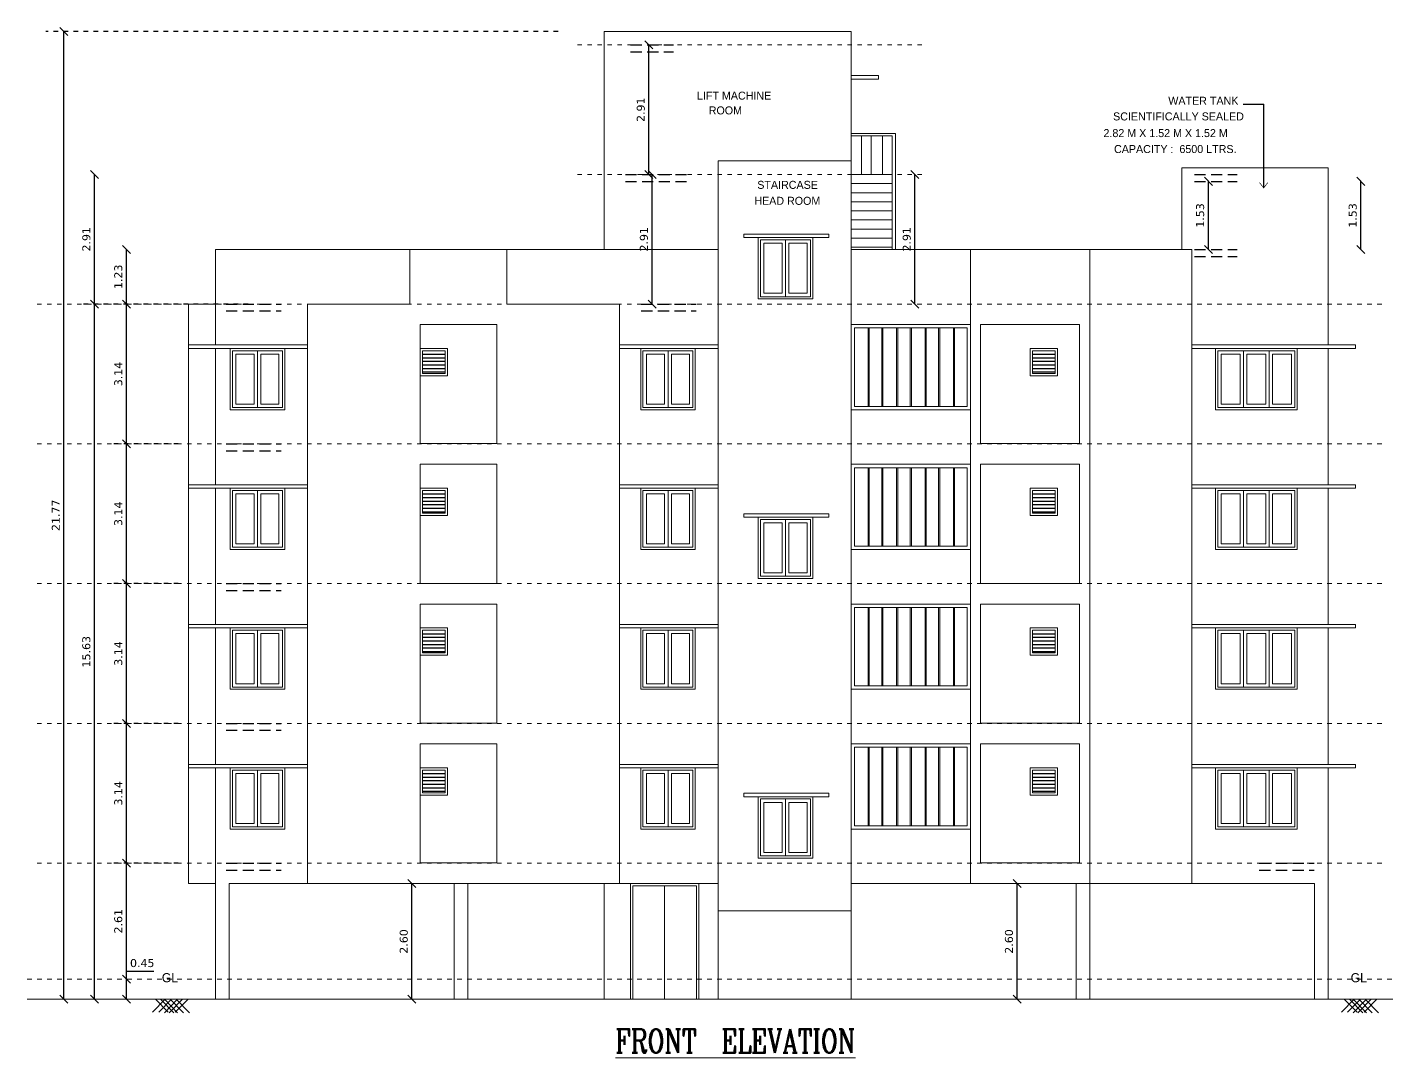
# Model space of a CAD drawing. Header units: metres. Extents: x 617 to 1370, y 693 to 852.
# Drawn here: x 979.39 to 1010.11, y 692.77 to 715.94 of the extents above; entities that cross this region are included whole.
import ezdxf

# ---------------------------------------------------------------- set-up
doc = ezdxf.new("R2010")
doc.units = ezdxf.units.M
doc.header["$MEASUREMENT"] = 0
doc.header["$PDMODE"] = 2
doc.header["$PDSIZE"] = 50
for name, pattern in [('DOT2', [0.125, 0, -0.125]), ('DOTX2', [0.5, 0, -0.5]), ('HIDDEN', [0.375, 0.25, -0.125])]:
    doc.linetypes.add(name, pattern=pattern)
doc.layers.get('0').update_dxf_attribs({"lineweight": 0})
doc.layers.get('Defpoints').update_dxf_attribs({"lineweight": 0})
for name, color, linetype in [('BLK_1_HT_OF_BLDG', 5, 'Continuous'), ('BLK_1_PLINTH_HEIGHT', 7, 'Continuous'), ('BLK_1_ROOF_WATER_TANK_HT', 235, 'Continuous'), ('BLK_1_STAIR_HEADROOM', 55, 'Continuous'), ('COLUMN', 2, 'Continuous'), ('DOORTEXT', 13, 'Continuous'), ('flr hts', 252, 'HIDDEN'), ('HATCH', 15, 'Continuous')]:
    doc.layers.add(name, color=color, linetype=linetype)
for name, color, linetype, lineweight in [('BLK_1_MUMTY_HT', 83, 'Continuous', 0), ('DIM', 3, 'Continuous', 0), ('DOOR', 8, 'Continuous', 0), ('ED', 30, 'Continuous', 0), ('ROOM TEXT', 7, 'Continuous', 0), ('TEXT', 7, 'Continuous', 0), ('wall', 7, 'Continuous', 0)]:
    doc.layers.add(name, color=color, linetype=linetype, lineweight=lineweight)
doc.styles.add('GPL$0$ROMANC', font='romanc', dxfattribs={"width": 0.75})
doc.styles.get("Standard").update_dxf_attribs({"font": 'verdana.ttf', "height": 0.18})
doc.styles.add('UATEXT', font='GOTHIC.TTF')
doc.styles.add('USA', font='GOTHIC.TTF', dxfattribs={"width": 0.8})
doc.dimstyles.new('ED', dxfattribs={"dimscale": 0, "dimtxt": 0.18, "dimasz": 0.18, "dimexe": 0, "dimexo": 0, "dimgap": 0.09, "dimtad": 1, "dimtoh": 1, "dimzin": 3, "dimdsep": 46, "dimtxsty": 'Standard', "dimblk": 'OBLIQUE', "dimcen": 0.09, "dimse1": 1, "dimse2": 1, "dimclrd": 251, "dimclrt": 30, "dimadec": 0, "dimazin": 0, "dimtfac": 1, "dimtmove": 0, "dimatfit": 3, "dimldrblk": 'ARCHTICK', "dimfxl": 1, "dimtolj": 1, "dimtzin": 0, "dimarcsym": 0})
doc.dimstyles.get("Standard").update_dxf_attribs({"dimscale": 0, "dimtxt": 0.18, "dimasz": 0.18, "dimexe": 0.18, "dimexo": 0.0625, "dimgap": 0.09, "dimtad": 1, "dimtoh": 1, "dimzin": 0, "dimdsep": 46, "dimtxsty": 'Standard', "dimblk": 'OBLIQUE', "dimcen": 0.09, "dimse1": 1, "dimse2": 1, "dimadec": 0, "dimazin": 0, "dimtfac": 1, "dimtofl": 0, "dimtmove": 0, "dimatfit": 3, "dimldrblk": 'OBLIQUE', "dimfxl": 1, "dimtolj": 1, "dimtzin": 0, "dimarcsym": 0})

# ---------------------------------------------------------------- blocks, each defined once
blk = doc.blocks.new('_Oblique')
at = {"color": 0, "linetype": 'ByBlock', "lineweight": -2}
blk.add_line((-0.5, -0.5), (0.5, 0.5), dxfattribs=at)
blk = doc.blocks.new('*D68')
at = {"layer": 'Defpoints', "color": 0}
for p in [(981.626, 697.148), (983.134, 697.148), (983.134, 694.538)]:
    blk.add_point(p, dxfattribs=at)
at = {"layer": 'ED', "color": 251, "lineweight": -2}
blk.add_line((981.626, 694.538), (981.626, 697.148), dxfattribs=at)
at = {"layer": 'ED', "color": 251, "lineweight": -2, "xscale": 0.18, "yscale": 0.18, "zscale": 0.18}
for p, rotation in [((981.626, 697.148), 90), ((981.626, 694.538), 270)]:
    blk.add_blockref('_Oblique', p, dxfattribs=dict(at, rotation=rotation))
at = {"layer": 'ED', "color": 30, "insert": (981.442, 695.843), "char_height": 0.18, "attachment_point": 5, "rotation": 90}
blk.add_mtext('\\A1;2.61', dxfattribs=at)
blk = doc.blocks.new('_ArchTick')
at = {"color": 0, "const_width": 0.15}
blk.add_lwpolyline([(-0.5, -0.5), (0.5, 0.5)], dxfattribs=at)
blk = doc.blocks.new('*D69')
at = {"layer": 'Defpoints', "color": 0}
for p in [(981.626, 700.291), (982.789, 700.291), (983.134, 697.148)]:
    blk.add_point(p, dxfattribs=at)
at = {"layer": 'ED', "color": 251, "lineweight": -2}
blk.add_line((981.626, 697.148), (981.626, 700.291), dxfattribs=at)
at = {"layer": 'ED', "color": 251, "lineweight": -2, "xscale": 0.18, "yscale": 0.18, "zscale": 0.18}
for p, rotation in [((981.626, 700.291), 90), ((981.626, 697.148), 270)]:
    blk.add_blockref('_Oblique', p, dxfattribs=dict(at, rotation=rotation))
at = {"layer": 'ED', "color": 30, "insert": (981.442, 698.719), "char_height": 0.18, "attachment_point": 5, "rotation": 90}
blk.add_mtext('\\A1;3.14', dxfattribs=at)
blk = doc.blocks.new('*D70')
at = {"layer": 'Defpoints', "color": 0}
for p in [(981.626, 703.434), (982.789, 703.434), (982.789, 700.291)]:
    blk.add_point(p, dxfattribs=at)
at = {"layer": 'ED', "color": 251, "lineweight": -2}
blk.add_line((981.626, 700.291), (981.626, 703.434), dxfattribs=at)
at = {"layer": 'ED', "color": 251, "lineweight": -2, "xscale": 0.18, "yscale": 0.18, "zscale": 0.18}
for p, rotation in [((981.626, 703.434), 90), ((981.626, 700.291), 270)]:
    blk.add_blockref('_Oblique', p, dxfattribs=dict(at, rotation=rotation))
at = {"layer": 'ED', "color": 30, "insert": (981.442, 701.863), "char_height": 0.18, "attachment_point": 5, "rotation": 90}
blk.add_mtext('\\A1;3.14', dxfattribs=at)
blk = doc.blocks.new('*D71')
at = {"layer": 'Defpoints', "color": 0}
for p in [(981.626, 706.578), (982.789, 706.578), (982.789, 703.434)]:
    blk.add_point(p, dxfattribs=at)
at = {"layer": 'ED', "color": 251, "lineweight": -2}
blk.add_line((981.626, 703.434), (981.626, 706.578), dxfattribs=at)
at = {"layer": 'ED', "color": 251, "lineweight": -2, "xscale": 0.18, "yscale": 0.18, "zscale": 0.18}
for p, rotation in [((981.626, 706.578), 90), ((981.626, 703.434), 270)]:
    blk.add_blockref('_Oblique', p, dxfattribs=dict(at, rotation=rotation))
at = {"layer": 'ED', "color": 30, "insert": (981.442, 705.006), "char_height": 0.18, "attachment_point": 5, "rotation": 90}
blk.add_mtext('\\A1;3.14', dxfattribs=at)
blk = doc.blocks.new('*D72')
at = {"layer": 'Defpoints', "color": 0}
for p in [(981.626, 709.721), (984.361, 709.721), (982.789, 706.578)]:
    blk.add_point(p, dxfattribs=at)
at = {"layer": 'ED', "color": 251, "lineweight": -2}
blk.add_line((981.626, 706.578), (981.626, 709.721), dxfattribs=at)
at = {"layer": 'ED', "color": 251, "lineweight": -2, "xscale": 0.18, "yscale": 0.18, "zscale": 0.18}
for p, rotation in [((981.626, 709.721), 90), ((981.626, 706.578), 270)]:
    blk.add_blockref('_Oblique', p, dxfattribs=dict(at, rotation=rotation))
at = {"layer": 'ED', "color": 30, "insert": (981.442, 708.149), "char_height": 0.18, "attachment_point": 5, "rotation": 90}
blk.add_mtext('\\A1;3.14', dxfattribs=at)
blk = doc.blocks.new('*D73')
at = {"layer": 'Defpoints', "color": 0}
for p in [(981.626, 710.948), (984.361, 710.948), (984.361, 709.721)]:
    blk.add_point(p, dxfattribs=at)
at = {"layer": 'wall', "color": 251, "lineweight": -2}
blk.add_line((981.626, 709.721), (981.626, 710.948), dxfattribs=at)
at = {"layer": 'wall', "color": 251, "lineweight": -2, "xscale": 0.18, "yscale": 0.18, "zscale": 0.18}
for p, rotation in [((981.626, 710.948), 90), ((981.626, 709.721), 270)]:
    blk.add_blockref('_Oblique', p, dxfattribs=dict(at, rotation=rotation))
at = {"layer": 'wall', "color": 30, "insert": (981.442, 710.334), "char_height": 0.18, "attachment_point": 5, "rotation": 90}
blk.add_mtext('\\A1;1.23', dxfattribs=at)
blk = doc.blocks.new('*D74')
at = {"layer": 'Defpoints', "color": 0}
for p in [(980.217, 715.854), (991.337, 715.854), (980.907, 694.088)]:
    blk.add_point(p, dxfattribs=at)
at = {"layer": 'ED', "color": 251, "lineweight": -2}
blk.add_line((980.217, 694.088), (980.217, 715.854), dxfattribs=at)
at = {"layer": 'ED', "color": 251, "lineweight": -2, "xscale": 0.18, "yscale": 0.18, "zscale": 0.18}
for p, rotation in [((980.217, 715.854), 90), ((980.217, 694.088), 270)]:
    blk.add_blockref('_Oblique', p, dxfattribs=dict(at, rotation=rotation))
at = {"layer": 'ED', "color": 30, "insert": (980.035, 704.971), "char_height": 0.18, "attachment_point": 5, "rotation": 90}
blk.add_mtext('\\A1;21.77', dxfattribs=at)
blk = doc.blocks.new('*D75')
at = {"layer": 'Defpoints', "color": 0}
for p in [(993.451, 712.634), (993.785, 712.634), (993.818, 709.721)]:
    blk.add_point(p, dxfattribs=at)
at = {"layer": 'ED', "color": 251, "lineweight": -2}
blk.add_line((993.451, 709.721), (993.451, 712.634), dxfattribs=at)
at = {"layer": 'ED', "color": 251, "lineweight": -2, "xscale": 0.18, "yscale": 0.18, "zscale": 0.18}
for p, rotation in [((993.451, 712.634), 90), ((993.451, 709.721), 270)]:
    blk.add_blockref('_Oblique', p, dxfattribs=dict(at, rotation=rotation))
at = {"layer": 'ED', "color": 30, "insert": (993.268, 711.178), "char_height": 0.18, "attachment_point": 5, "rotation": 90}
blk.add_mtext('\\A1;2.91', dxfattribs=at)
blk = doc.blocks.new('*D290')
at = {"layer": 'Defpoints', "color": 0}
for p in [(1005.967, 712.481), (1006.003, 712.481), (1006.003, 710.948)]:
    blk.add_point(p, dxfattribs=at)
at = {"layer": 'ED', "color": 251, "lineweight": -2}
blk.add_line((1005.967, 710.948), (1005.967, 712.481), dxfattribs=at)
at = {"layer": 'ED', "color": 251, "lineweight": -2, "xscale": 0.18, "yscale": 0.18, "zscale": 0.18}
for p, rotation in [((1005.967, 712.481), 90), ((1005.967, 710.948), 270)]:
    blk.add_blockref('_Oblique', p, dxfattribs=dict(at, rotation=rotation))
at = {"layer": 'ED', "color": 30, "insert": (1005.783, 711.714), "char_height": 0.18, "attachment_point": 5, "rotation": 90}
blk.add_mtext('\\A1;1.53', dxfattribs=at)
blk = doc.blocks.new('*D291')
at = {"layer": 'Defpoints', "color": 0}
for p in [(993.381, 715.548), (993.587, 715.548), (993.587, 712.634)]:
    blk.add_point(p, dxfattribs=at)
at = {"layer": 'ED', "color": 251, "lineweight": -2}
blk.add_line((993.381, 712.634), (993.381, 715.548), dxfattribs=at)
at = {"layer": 'ED', "color": 251, "lineweight": -2, "xscale": 0.18, "yscale": 0.18, "zscale": 0.18}
for p, rotation in [((993.381, 715.548), 90), ((993.381, 712.634), 270)]:
    blk.add_blockref('_Oblique', p, dxfattribs=dict(at, rotation=rotation))
at = {"layer": 'ED', "color": 30, "insert": (993.198, 714.091), "char_height": 0.18, "attachment_point": 5, "rotation": 90}
blk.add_mtext('\\A1;2.91', dxfattribs=at)
blk = doc.blocks.new('*D292')
at = {"layer": 'Defpoints', "color": 0}
for p in [(988.048, 696.688), (988.999, 696.688), (988.999, 694.088)]:
    blk.add_point(p, dxfattribs=at)
at = {"layer": 'ED', "color": 251, "lineweight": -2}
blk.add_line((988.048, 694.088), (988.048, 696.688), dxfattribs=at)
at = {"layer": 'ED', "color": 251, "lineweight": -2, "xscale": 0.18, "yscale": 0.18, "zscale": 0.18}
for p, rotation in [((988.048, 696.688), 90), ((988.048, 694.088), 270)]:
    blk.add_blockref('_Oblique', p, dxfattribs=dict(at, rotation=rotation))
at = {"layer": 'ED', "color": 30, "insert": (987.865, 695.388), "char_height": 0.18, "attachment_point": 5, "rotation": 90}
blk.add_mtext('\\A1;2.60', dxfattribs=at)
blk = doc.blocks.new('*D80')
at = {"layer": 'Defpoints', "color": 0}
for p in [(1001.666, 696.688), (1002.616, 696.688), (1002.616, 694.088)]:
    blk.add_point(p, dxfattribs=at)
at = {"layer": 'ED', "color": 251, "lineweight": -2}
blk.add_line((1001.666, 694.088), (1001.666, 696.688), dxfattribs=at)
at = {"layer": 'ED', "color": 251, "lineweight": -2, "xscale": 0.18, "yscale": 0.18, "zscale": 0.18}
for p, rotation in [((1001.666, 696.688), 90), ((1001.666, 694.088), 270)]:
    blk.add_blockref('_Oblique', p, dxfattribs=dict(at, rotation=rotation))
at = {"layer": 'ED', "color": 30, "insert": (1001.482, 695.388), "char_height": 0.18, "attachment_point": 5, "rotation": 90}
blk.add_mtext('\\A1;2.60', dxfattribs=at)
blk = doc.blocks.new('*D311')
at = {"layer": 'BLK_1_STAIR_HEADROOM', "color": 0, "lineweight": -2}
blk.add_line((999.366, 709.721), (999.366, 712.634), dxfattribs=at)
at = {"layer": 'Defpoints', "color": 0}
for p in [(994.323, 712.634), (999.366, 712.634), (994.446, 709.721)]:
    blk.add_point(p, dxfattribs=at)
at = {"layer": 'BLK_1_STAIR_HEADROOM', "color": 0, "lineweight": -2, "xscale": 0.18, "yscale": 0.18, "zscale": 0.18}
for p, rotation in [((999.366, 712.634), 90), ((999.366, 709.721), 270)]:
    blk.add_blockref('_Oblique', p, dxfattribs=dict(at, rotation=rotation))
at = {"layer": 'BLK_1_STAIR_HEADROOM', "color": 0, "insert": (999.182, 711.178), "char_height": 0.18, "attachment_point": 5, "rotation": 90}
blk.add_mtext('\\A1;2.91', dxfattribs=at)
blk = doc.blocks.new('*D317')
at = {"layer": 'BLK_1_HT_OF_BLDG', "color": 0, "lineweight": -2}
blk.add_line((980.907, 694.088), (980.907, 709.721), dxfattribs=at)
at = {"layer": 'Defpoints', "color": 0}
for p in [(980.907, 709.721), (983.632, 709.721), (983.632, 694.088)]:
    blk.add_point(p, dxfattribs=at)
at = {"layer": 'BLK_1_HT_OF_BLDG', "color": 0, "lineweight": -2, "xscale": 0.18, "yscale": 0.18, "zscale": 0.18}
for p, rotation in [((980.907, 709.721), 90), ((980.907, 694.088), 270)]:
    blk.add_blockref('_Oblique', p, dxfattribs=dict(at, rotation=rotation))
at = {"layer": 'BLK_1_HT_OF_BLDG', "color": 0, "insert": (980.723, 701.904), "char_height": 0.18, "attachment_point": 5, "rotation": 90}
blk.add_mtext('\\A1;15.63', dxfattribs=at)
blk = doc.blocks.new('*D318')
at = {"layer": 'BLK_1_PLINTH_HEIGHT', "color": 0, "linetype": 'ByBlock', "lineweight": -2}
for p, q in [((981.626, 694.538), (981.626, 694.718)), ((981.626, 694.718), (982.244, 694.718)), ((981.626, 694.088), (981.626, 694.538))]:
    blk.add_line(p, q, dxfattribs=at)
at = {"layer": 'Defpoints', "color": 0, "linetype": 'ByBlock'}
for p in [(981.626, 694.538), (983.632, 694.538), (983.632, 694.088)]:
    blk.add_point(p, dxfattribs=at)
at = {"layer": 'BLK_1_PLINTH_HEIGHT', "color": 0, "linetype": 'ByBlock', "lineweight": -2, "xscale": 0.18, "yscale": 0.18, "zscale": 0.18}
for p, rotation in [((981.626, 694.538), 90), ((981.626, 694.088), 270)]:
    blk.add_blockref('_Oblique', p, dxfattribs=dict(at, rotation=rotation))
at = {"layer": 'BLK_1_PLINTH_HEIGHT', "color": 0, "linetype": 'ByBlock', "insert": (981.98, 694.901), "char_height": 0.18, "attachment_point": 5}
blk.add_mtext('\\A1;0.45', dxfattribs=at)
blk = doc.blocks.new('*D341')
at = {"layer": 'BLK_1_MUMTY_HT', "color": 0, "lineweight": -2}
blk.add_line((980.907, 709.721), (980.907, 712.634), dxfattribs=at)
at = {"layer": 'Defpoints', "color": 0}
for p in [(980.907, 712.634), (994.941, 712.634), (983.019, 709.721)]:
    blk.add_point(p, dxfattribs=at)
at = {"layer": 'BLK_1_MUMTY_HT', "color": 0, "lineweight": -2, "xscale": 0.18, "yscale": 0.18, "zscale": 0.18}
for p, rotation in [((980.907, 712.634), 90), ((980.907, 709.721), 270)]:
    blk.add_blockref('_Oblique', p, dxfattribs=dict(at, rotation=rotation))
at = {"layer": 'BLK_1_MUMTY_HT', "color": 0, "insert": (980.724, 711.178), "char_height": 0.18, "attachment_point": 5, "rotation": 90}
blk.add_mtext('\\A1;2.91', dxfattribs=at)
blk = doc.blocks.new('*D342')
at = {"layer": 'BLK_1_ROOF_WATER_TANK_HT', "color": 0, "lineweight": -2}
blk.add_line((1009.399, 710.948), (1009.399, 712.481), dxfattribs=at)
at = {"layer": 'Defpoints', "color": 0}
for p in [(1006.618, 712.481), (1009.399, 712.481), (1006.618, 710.948)]:
    blk.add_point(p, dxfattribs=at)
at = {"layer": 'BLK_1_ROOF_WATER_TANK_HT', "color": 0, "lineweight": -2, "xscale": 0.18, "yscale": 0.18, "zscale": 0.18}
for p, rotation in [((1009.399, 712.481), 90), ((1009.399, 710.948), 270)]:
    blk.add_blockref('_Oblique', p, dxfattribs=dict(at, rotation=rotation))
at = {"layer": 'BLK_1_ROOF_WATER_TANK_HT', "color": 0, "insert": (1009.216, 711.714), "char_height": 0.18, "attachment_point": 5, "rotation": 90}
blk.add_mtext('\\A1;1.53', dxfattribs=at)

msp = doc.modelspace()

# ---------------------------------------------------------------- hatches: boundary and pattern name
at = {"layer": 'HATCH'}
h = msp.add_hatch(dxfattribs=at)
h.set_pattern_fill('ANSI31', color=256, scale=0.638889, angle=135, style=0)
h.set_pattern_definition([(180, (1221.3086, 1157.89252), (0, -0.079861111), [])])
h.paths.add_polyline_path([(988.794, 708.673), (988.283, 708.673), (988.283, 708.162), (988.794, 708.162)])
h = msp.add_hatch(dxfattribs=at)
h.set_pattern_fill('ANSI31', color=256, scale=0.638889, angle=135, style=0)
h.set_pattern_definition([(180, (1235.03472, 1157.89252), (0, -0.079861111), [])])
h.paths.add_polyline_path([(1002.521, 708.673), (1002.009, 708.673), (1002.009, 708.162), (1002.521, 708.162)])
h = msp.add_hatch(dxfattribs=at)
h.set_pattern_fill('ANSI31', color=256, scale=0.638889, angle=135, style=0)
h.set_pattern_definition([(180, (1221.3086, 1154.74918), (0, -0.079861111), [])])
h.paths.add_polyline_path([(988.794, 705.53), (988.283, 705.53), (988.283, 705.019), (988.794, 705.019)])
h = msp.add_hatch(dxfattribs=at)
h.set_pattern_fill('ANSI31', color=256, scale=0.638889, angle=135, style=0)
h.set_pattern_definition([(180, (1235.03472, 1154.74918), (0, -0.079861111), [])])
h.paths.add_polyline_path([(1002.521, 705.53), (1002.009, 705.53), (1002.009, 705.019), (1002.521, 705.019)])
h = msp.add_hatch(dxfattribs=at)
h.set_pattern_fill('ANSI31', color=256, scale=0.638889, angle=135, style=0)
h.set_pattern_definition([(180, (1221.3086, 1151.60585), (0, -0.079861111), [])])
h.paths.add_polyline_path([(988.794, 702.387), (988.283, 702.387), (988.283, 701.875), (988.794, 701.875)])
h = msp.add_hatch(dxfattribs=at)
h.set_pattern_fill('ANSI31', color=256, scale=0.638889, angle=135, style=0)
h.set_pattern_definition([(180, (1235.03472, 1151.60585), (0, -0.079861111), [])])
h.paths.add_polyline_path([(1002.521, 702.387), (1002.009, 702.387), (1002.009, 701.875), (1002.521, 701.875)])
h = msp.add_hatch(dxfattribs=at)
h.set_pattern_fill('ANSI31', color=256, scale=0.638889, angle=135, style=0)
h.set_pattern_definition([(180, (1221.3086, 1148.46252), (0, -0.079861111), [])])
h.paths.add_polyline_path([(988.794, 699.243), (988.283, 699.243), (988.283, 698.732), (988.794, 698.732)])
h = msp.add_hatch(dxfattribs=at)
h.set_pattern_fill('ANSI31', color=256, scale=0.638889, angle=135, style=0)
h.set_pattern_definition([(180, (1235.03472, 1148.46252), (0, -0.079861111), [])])
h.paths.add_polyline_path([(1002.521, 699.243), (1002.009, 699.243), (1002.009, 698.732), (1002.521, 698.732)])

# ---------------------------------------------------------------- linework, layer by layer
at = {"color": 251, "linetype": 'DOT2'}
for p, q in [((991.772, 715.548), (999.527, 715.548)), ((991.772, 712.634), (999.527, 712.634)), ((979.617, 709.721), (1009.877, 709.721)), ((979.617, 706.578), (1009.877, 706.578)), ((979.617, 703.434), (1009.877, 703.434)), ((979.617, 700.291), (1009.877, 700.291)), ((979.617, 697.148), (1009.877, 697.148)), ((979.394, 694.538), (1010.115, 694.538))]:
    msp.add_line(p, q, dxfattribs=at)
at = {"layer": 'COLUMN', "linetype": 'HIDDEN'}
for p, q in [((992.968, 715.548), (993.93, 715.548)), ((992.968, 715.394), (993.93, 715.394)), ((992.852, 712.634), (994.323, 712.634)), ((992.852, 712.481), (994.323, 712.481)), ((1005.655, 712.634), (1006.618, 712.634)), ((1005.655, 712.481), (1006.618, 712.481)), ((1005.655, 710.948), (1006.618, 710.948)), ((1005.655, 710.794), (1006.618, 710.794)), ((983.867, 709.721), (985.105, 709.721)), ((993.208, 709.721), (994.446, 709.721)), ((983.867, 709.568), (985.105, 709.568)), ((993.208, 709.568), (994.446, 709.568)), ((983.867, 706.578), (985.105, 706.578)), ((983.867, 706.424), (985.105, 706.424)), ((983.867, 703.434), (985.105, 703.434)), ((983.867, 703.281), (985.105, 703.281)), ((983.867, 700.291), (985.105, 700.291)), ((983.867, 700.138), (985.105, 700.138)), ((983.867, 697.148), (985.105, 697.148)), ((1007.112, 697.148), (1008.351, 697.148)), ((983.867, 696.994), (985.105, 696.994)), ((1007.112, 696.994), (1008.351, 696.994))]:
    msp.add_line(p, q, dxfattribs=at)
at = {"layer": 'DOOR', "linetype": 'Continuous'}
for p, q in [((997.931, 713.554), (998.927, 713.554)), ((997.931, 713.503), (998.851, 713.503)), ((998.164, 713.503), (998.164, 712.634)), ((998.383, 713.503), (998.383, 712.634)), ((998.636, 713.503), (998.636, 712.634)), ((998.851, 710.948), (998.851, 713.503)), ((998.927, 710.948), (998.927, 713.554)), ((997.931, 712.634), (998.851, 712.634)), ((997.931, 712.43), (998.851, 712.43)), ((997.931, 712.225), (998.851, 712.225)), ((997.931, 712.021), (998.851, 712.021)), ((997.931, 711.817), (998.851, 711.817)), ((997.931, 711.612), (998.851, 711.612)), ((997.065, 711.216), (995.839, 711.216)), ((995.839, 711.216), (995.839, 709.836)), ((997.065, 709.836), (997.065, 711.216)), ((997.931, 711.408), (998.851, 711.408)), ((997.931, 711.203), (998.851, 711.203)), ((990.187, 710.948), (994.941, 710.948)), ((997.014, 711.165), (995.89, 711.165)), ((995.89, 711.165), (995.89, 709.887)), ((996.452, 711.165), (996.452, 709.887)), ((997.014, 709.887), (997.014, 711.165)), ((997.931, 710.999), (998.851, 710.999)), ((1000.614, 710.948), (997.931, 710.948)), ((1003.297, 710.948), (1005.597, 710.948)), ((983.632, 709.721), (983.019, 709.721)), ((995.839, 709.836), (997.065, 709.836)), ((995.89, 709.887), (997.014, 709.887)), ((1000.614, 709.261), (997.931, 709.261)), ((998.007, 709.184), (1000.537, 709.184)), ((998.007, 707.421), (998.007, 709.184)), ((998.314, 709.184), (998.314, 707.421)), ((998.339, 709.184), (998.339, 707.421)), ((998.621, 707.421), (998.621, 709.184)), ((998.646, 707.421), (998.646, 709.184)), ((998.953, 709.184), (998.953, 707.421)), ((998.978, 709.184), (998.978, 707.421)), ((999.259, 707.421), (999.259, 709.184)), ((999.285, 707.421), (999.285, 709.184)), ((999.592, 709.184), (999.592, 707.421)), ((999.617, 709.184), (999.617, 707.421)), ((999.898, 707.421), (999.898, 709.184)), ((999.924, 707.421), (999.924, 709.184)), ((1000.231, 709.184), (1000.231, 707.421)), ((1000.256, 709.184), (1000.256, 707.421)), ((1000.537, 709.184), (1000.537, 707.421)), ((985.185, 708.724), (983.958, 708.724)), ((983.958, 708.724), (983.958, 707.344)), ((985.185, 707.344), (985.185, 708.724)), ((994.423, 708.724), (993.196, 708.724)), ((993.196, 708.724), (993.196, 707.344)), ((994.423, 707.344), (994.423, 708.724)), ((1007.967, 708.724), (1006.127, 708.724)), ((1006.127, 708.724), (1006.127, 707.344)), ((1007.967, 707.344), (1007.967, 708.724)), ((1008.664, 705.658), (1008.664, 708.724)), ((985.134, 708.673), (984.009, 708.673)), ((984.009, 708.673), (984.009, 707.395)), ((984.571, 708.673), (984.571, 707.395)), ((985.134, 707.395), (985.134, 708.673)), ((994.372, 708.673), (993.247, 708.673)), ((993.247, 708.673), (993.247, 707.395)), ((993.81, 708.673), (993.81, 707.395)), ((994.372, 707.395), (994.372, 708.673)), ((1007.916, 708.673), (1006.178, 708.673)), ((1006.178, 708.673), (1006.178, 707.395)), ((1006.758, 708.673), (1006.758, 707.395)), ((1007.337, 708.673), (1007.337, 707.395)), ((1007.916, 707.395), (1007.916, 708.673)), ((983.958, 707.344), (985.185, 707.344)), ((984.009, 707.395), (985.134, 707.395)), ((993.196, 707.344), (994.423, 707.344)), ((993.247, 707.395), (994.372, 707.395)), ((1000.614, 707.344), (997.931, 707.344)), ((1000.537, 707.421), (998.007, 707.421)), ((1006.127, 707.344), (1007.967, 707.344)), ((1006.178, 707.395), (1007.916, 707.395)), ((1000.614, 706.118), (997.931, 706.118)), ((998.007, 706.041), (1000.537, 706.041)), ((998.007, 704.278), (998.007, 706.041)), ((998.314, 706.041), (998.314, 704.278)), ((998.339, 706.041), (998.339, 704.278)), ((998.621, 704.278), (998.621, 706.041)), ((998.646, 704.278), (998.646, 706.041)), ((998.953, 706.041), (998.953, 704.278)), ((998.978, 706.041), (998.978, 704.278)), ((999.259, 704.278), (999.259, 706.041)), ((999.285, 704.278), (999.285, 706.041)), ((999.592, 706.041), (999.592, 704.278)), ((999.617, 706.041), (999.617, 704.278)), ((999.898, 704.278), (999.898, 706.041)), ((999.924, 704.278), (999.924, 706.041)), ((1000.231, 706.041), (1000.231, 704.278)), ((1000.256, 706.041), (1000.256, 704.278)), ((1000.537, 706.041), (1000.537, 704.278)), ((985.185, 705.581), (983.958, 705.581)), ((983.958, 705.581), (983.958, 704.201)), ((985.134, 705.53), (984.009, 705.53)), ((984.009, 705.53), (984.009, 704.252)), ((984.571, 705.53), (984.571, 704.252)), ((985.134, 704.252), (985.134, 705.53)), ((985.185, 704.201), (985.185, 705.581)), ((994.423, 705.581), (993.196, 705.581)), ((993.196, 705.581), (993.196, 704.201)), ((994.372, 705.53), (993.247, 705.53)), ((993.247, 705.53), (993.247, 704.252)), ((993.81, 705.53), (993.81, 704.252)), ((994.372, 704.252), (994.372, 705.53)), ((994.423, 704.201), (994.423, 705.581)), ((1007.967, 705.581), (1006.127, 705.581)), ((1006.127, 705.581), (1006.127, 704.201)), ((1007.916, 705.53), (1006.178, 705.53)), ((1006.178, 705.53), (1006.178, 704.252)), ((1006.758, 705.53), (1006.758, 704.252)), ((1007.337, 705.53), (1007.337, 704.252)), ((1007.916, 704.252), (1007.916, 705.53)), ((1007.967, 704.201), (1007.967, 705.581)), ((1008.664, 702.514), (1008.664, 705.581)), ((997.065, 704.929), (995.839, 704.929)), ((995.839, 704.929), (995.839, 703.549)), ((997.014, 704.878), (995.89, 704.878)), ((995.89, 704.878), (995.89, 703.6)), ((996.452, 704.878), (996.452, 703.6)), ((997.014, 703.6), (997.014, 704.878)), ((997.065, 703.549), (997.065, 704.929)), ((983.958, 704.201), (985.185, 704.201)), ((984.009, 704.252), (985.134, 704.252)), ((993.196, 704.201), (994.423, 704.201)), ((993.247, 704.252), (994.372, 704.252)), ((1000.614, 704.201), (997.931, 704.201)), ((1000.537, 704.278), (998.007, 704.278)), ((1006.127, 704.201), (1007.967, 704.201)), ((1006.178, 704.252), (1007.916, 704.252)), ((995.839, 703.549), (997.065, 703.549)), ((995.89, 703.6), (997.014, 703.6)), ((1000.614, 702.974), (997.931, 702.974)), ((998.007, 702.898), (1000.537, 702.898)), ((998.007, 701.134), (998.007, 702.898)), ((998.314, 702.898), (998.314, 701.134)), ((998.339, 702.898), (998.339, 701.134)), ((998.621, 701.134), (998.621, 702.898)), ((998.646, 701.134), (998.646, 702.898)), ((998.953, 702.898), (998.953, 701.134)), ((998.978, 702.898), (998.978, 701.134)), ((999.259, 701.134), (999.259, 702.898)), ((999.285, 701.134), (999.285, 702.898)), ((999.592, 702.898), (999.592, 701.134)), ((999.617, 702.898), (999.617, 701.134)), ((999.898, 701.134), (999.898, 702.898)), ((999.924, 701.134), (999.924, 702.898)), ((1000.231, 702.898), (1000.231, 701.134)), ((1000.256, 702.898), (1000.256, 701.134)), ((1000.537, 702.898), (1000.537, 701.134)), ((985.185, 702.438), (983.958, 702.438)), ((983.958, 702.438), (983.958, 701.058)), ((985.134, 702.387), (984.009, 702.387)), ((984.009, 702.387), (984.009, 701.109)), ((984.571, 702.387), (984.571, 701.109)), ((985.134, 701.109), (985.134, 702.387)), ((985.185, 701.058), (985.185, 702.438)), ((994.423, 702.438), (993.196, 702.438)), ((993.196, 702.438), (993.196, 701.058)), ((994.372, 702.387), (993.247, 702.387)), ((993.247, 702.387), (993.247, 701.109)), ((993.81, 702.387), (993.81, 701.109)), ((994.372, 701.109), (994.372, 702.387)), ((994.423, 701.058), (994.423, 702.438)), ((1007.967, 702.438), (1006.127, 702.438)), ((1006.127, 702.438), (1006.127, 701.058)), ((1007.916, 702.387), (1006.178, 702.387)), ((1006.178, 702.387), (1006.178, 701.109)), ((1006.758, 702.387), (1006.758, 701.109)), ((1007.337, 702.387), (1007.337, 701.109)), ((1007.916, 701.109), (1007.916, 702.387)), ((1007.967, 701.058), (1007.967, 702.438)), ((1008.664, 699.371), (1008.664, 702.438)), ((983.958, 701.058), (985.185, 701.058)), ((984.009, 701.109), (985.134, 701.109)), ((993.196, 701.058), (994.423, 701.058)), ((993.247, 701.109), (994.372, 701.109)), ((1000.614, 701.058), (997.931, 701.058)), ((1000.537, 701.134), (998.007, 701.134)), ((1006.127, 701.058), (1007.967, 701.058)), ((1006.178, 701.109), (1007.916, 701.109)), ((1000.614, 699.831), (997.931, 699.831)), ((998.007, 699.754), (1000.537, 699.754)), ((998.007, 697.991), (998.007, 699.754)), ((998.314, 699.754), (998.314, 697.991)), ((998.339, 699.754), (998.339, 697.991)), ((998.621, 697.991), (998.621, 699.754)), ((998.646, 697.991), (998.646, 699.754)), ((998.953, 699.754), (998.953, 697.991)), ((998.978, 699.754), (998.978, 697.991)), ((999.259, 697.991), (999.259, 699.754)), ((999.285, 697.991), (999.285, 699.754)), ((999.592, 699.754), (999.592, 697.991)), ((999.617, 699.754), (999.617, 697.991)), ((999.898, 697.991), (999.898, 699.754)), ((999.924, 697.991), (999.924, 699.754)), ((1000.231, 699.754), (1000.231, 697.991)), ((1000.256, 699.754), (1000.256, 697.991)), ((1000.537, 699.754), (1000.537, 697.991)), ((985.185, 699.294), (983.958, 699.294)), ((983.958, 699.294), (983.958, 697.914)), ((985.134, 699.243), (984.009, 699.243)), ((984.009, 699.243), (984.009, 697.965)), ((984.571, 699.243), (984.571, 697.965)), ((985.134, 697.965), (985.134, 699.243)), ((985.185, 697.914), (985.185, 699.294)), ((994.423, 699.294), (993.196, 699.294)), ((993.196, 699.294), (993.196, 697.914)), ((994.372, 699.243), (993.247, 699.243)), ((993.247, 699.243), (993.247, 697.965)), ((993.81, 699.243), (993.81, 697.965)), ((994.372, 697.965), (994.372, 699.243)), ((994.423, 697.914), (994.423, 699.294)), ((1007.967, 699.294), (1006.127, 699.294)), ((1006.127, 699.294), (1006.127, 697.914)), ((1007.916, 699.243), (1006.178, 699.243)), ((1006.178, 699.243), (1006.178, 697.965)), ((1006.758, 699.243), (1006.758, 697.965)), ((1007.337, 699.243), (1007.337, 697.965)), ((1007.916, 697.965), (1007.916, 699.243)), ((1007.967, 697.914), (1007.967, 699.294)), ((997.065, 698.643), (995.839, 698.643)), ((995.839, 698.643), (995.839, 697.263)), ((997.014, 698.592), (995.89, 698.592)), ((995.89, 698.592), (995.89, 697.314)), ((996.452, 698.592), (996.452, 697.314)), ((997.014, 697.314), (997.014, 698.592)), ((997.065, 697.263), (997.065, 698.643)), ((1000.537, 697.991), (998.007, 697.991)), ((983.958, 697.914), (985.185, 697.914)), ((984.009, 697.965), (985.134, 697.965)), ((993.196, 697.914), (994.423, 697.914)), ((993.247, 697.965), (994.372, 697.965)), ((1000.614, 697.914), (997.931, 697.914)), ((1006.127, 697.914), (1007.967, 697.914)), ((1006.178, 697.965), (1007.916, 697.965)), ((995.839, 697.263), (997.065, 697.263)), ((995.89, 697.314), (997.014, 697.314)), ((1003.297, 696.688), (1005.597, 696.688)), ((1005.597, 696.688), (1008.357, 696.688))]:
    msp.add_line(p, q, dxfattribs=at)
at = {"layer": 'DOOR'}
for p, q in [((982.499, 694.088), (982.212, 693.797)), ((982.277, 694.088), (982.564, 693.797)), ((982.639, 694.088), (982.352, 693.797)), ((982.394, 694.088), (982.692, 693.786)), ((982.478, 694.088), (982.775, 693.786)), ((982.777, 694.088), (982.48, 693.786)), ((982.883, 694.088), (982.586, 693.786)), ((982.607, 694.088), (982.905, 693.786)), ((983.011, 694.088), (982.724, 693.797)), ((982.746, 694.088), (983.043, 693.786)), ((1009.248, 694.088), (1008.961, 693.797)), ((1009.026, 694.088), (1009.313, 693.797)), ((1009.388, 694.088), (1009.101, 693.797)), ((1009.143, 694.088), (1009.44, 693.786)), ((1009.227, 694.088), (1009.524, 693.786)), ((1009.526, 694.088), (1009.228, 693.786)), ((1009.632, 694.088), (1009.334, 693.786)), ((1009.356, 694.088), (1009.653, 693.786)), ((1009.759, 694.088), (1009.472, 693.797)), ((1009.494, 694.088), (1009.792, 693.786))]:
    msp.add_line(p, q, dxfattribs=at)
at = {"layer": 'DOOR', "linetype": 'Continuous'}
for points in [[(995.513, 711.216), (997.43, 711.216), (997.43, 711.293), (995.513, 711.293)], [(995.967, 709.964), (996.375, 709.964), (996.375, 711.088), (995.967, 711.088)], [(996.938, 709.964), (996.529, 709.964), (996.529, 711.088), (996.938, 711.088)], [(983.019, 708.724), (985.702, 708.724), (985.702, 708.801), (983.019, 708.801)], [(988.232, 708.111), (988.846, 708.111), (988.846, 708.724), (988.232, 708.724)], [(992.717, 708.724), (994.941, 708.724), (994.941, 708.801), (992.717, 708.801)], [(1001.958, 708.111), (1002.572, 708.111), (1002.572, 708.724), (1001.958, 708.724)], [(1005.597, 708.724), (1009.277, 708.724), (1009.277, 708.801), (1005.597, 708.801)], [(984.086, 707.472), (984.495, 707.472), (984.495, 708.597), (984.086, 708.597)], [(985.057, 707.472), (984.648, 707.472), (984.648, 708.597), (985.057, 708.597)], [(988.283, 708.162), (988.794, 708.162), (988.794, 708.673), (988.283, 708.673)], [(993.324, 707.472), (993.733, 707.472), (993.733, 708.597), (993.324, 708.597)], [(994.295, 707.472), (993.886, 707.472), (993.886, 708.597), (994.295, 708.597)], [(1002.009, 708.162), (1002.521, 708.162), (1002.521, 708.673), (1002.009, 708.673)], [(1006.255, 707.472), (1006.681, 707.472), (1006.681, 708.597), (1006.255, 708.597)], [(1006.834, 707.472), (1007.26, 707.472), (1007.26, 708.597), (1006.834, 708.597)], [(1007.414, 707.472), (1007.84, 707.472), (1007.84, 708.597), (1007.414, 708.597)], [(983.019, 705.581), (985.702, 705.581), (985.702, 705.658), (983.019, 705.658)], [(992.717, 705.581), (994.941, 705.581), (994.941, 705.658), (992.717, 705.658)], [(1005.597, 705.581), (1009.277, 705.581), (1009.277, 705.658), (1005.597, 705.658)], [(984.086, 704.329), (984.495, 704.329), (984.495, 705.453), (984.086, 705.453)], [(985.057, 704.329), (984.648, 704.329), (984.648, 705.453), (985.057, 705.453)], [(988.232, 704.968), (988.846, 704.968), (988.846, 705.581), (988.232, 705.581)], [(988.283, 705.019), (988.794, 705.019), (988.794, 705.53), (988.283, 705.53)], [(993.324, 704.329), (993.733, 704.329), (993.733, 705.453), (993.324, 705.453)], [(994.295, 704.329), (993.886, 704.329), (993.886, 705.453), (994.295, 705.453)], [(1001.958, 704.968), (1002.572, 704.968), (1002.572, 705.581), (1001.958, 705.581)], [(1002.009, 705.019), (1002.521, 705.019), (1002.521, 705.53), (1002.009, 705.53)], [(1006.255, 704.329), (1006.681, 704.329), (1006.681, 705.453), (1006.255, 705.453)], [(1006.834, 704.329), (1007.26, 704.329), (1007.26, 705.453), (1006.834, 705.453)], [(1007.414, 704.329), (1007.84, 704.329), (1007.84, 705.453), (1007.414, 705.453)], [(995.513, 704.929), (997.43, 704.929), (997.43, 705.006), (995.513, 705.006)], [(995.967, 703.677), (996.375, 703.677), (996.375, 704.802), (995.967, 704.802)], [(996.938, 703.677), (996.529, 703.677), (996.529, 704.802), (996.938, 704.802)], [(983.019, 702.438), (985.702, 702.438), (985.702, 702.514), (983.019, 702.514)], [(984.086, 701.185), (984.495, 701.185), (984.495, 702.31), (984.086, 702.31)], [(985.057, 701.185), (984.648, 701.185), (984.648, 702.31), (985.057, 702.31)], [(988.232, 701.824), (988.846, 701.824), (988.846, 702.438), (988.232, 702.438)], [(988.283, 701.875), (988.794, 701.875), (988.794, 702.387), (988.283, 702.387)], [(992.717, 702.438), (994.941, 702.438), (994.941, 702.514), (992.717, 702.514)], [(993.324, 701.185), (993.733, 701.185), (993.733, 702.31), (993.324, 702.31)], [(994.295, 701.185), (993.886, 701.185), (993.886, 702.31), (994.295, 702.31)], [(1001.958, 701.824), (1002.572, 701.824), (1002.572, 702.438), (1001.958, 702.438)], [(1002.009, 701.875), (1002.521, 701.875), (1002.521, 702.387), (1002.009, 702.387)], [(1005.597, 702.438), (1009.277, 702.438), (1009.277, 702.514), (1005.597, 702.514)], [(1006.255, 701.185), (1006.681, 701.185), (1006.681, 702.31), (1006.255, 702.31)], [(1006.834, 701.185), (1007.26, 701.185), (1007.26, 702.31), (1006.834, 702.31)], [(1007.414, 701.185), (1007.84, 701.185), (1007.84, 702.31), (1007.414, 702.31)], [(983.019, 699.294), (985.702, 699.294), (985.702, 699.371), (983.019, 699.371)], [(988.232, 698.681), (988.846, 698.681), (988.846, 699.294), (988.232, 699.294)], [(988.283, 698.732), (988.794, 698.732), (988.794, 699.243), (988.283, 699.243)], [(992.717, 699.294), (994.941, 699.294), (994.941, 699.371), (992.717, 699.371)], [(1001.958, 698.681), (1002.572, 698.681), (1002.572, 699.294), (1001.958, 699.294)], [(1002.009, 698.732), (1002.521, 698.732), (1002.521, 699.243), (1002.009, 699.243)], [(1005.597, 699.294), (1009.277, 699.294), (1009.277, 699.371), (1005.597, 699.371)], [(984.086, 698.042), (984.495, 698.042), (984.495, 699.167), (984.086, 699.167)], [(985.057, 698.042), (984.648, 698.042), (984.648, 699.167), (985.057, 699.167)], [(993.324, 698.042), (993.733, 698.042), (993.733, 699.167), (993.324, 699.167)], [(994.295, 698.042), (993.886, 698.042), (993.886, 699.167), (994.295, 699.167)], [(1006.255, 698.042), (1006.681, 698.042), (1006.681, 699.167), (1006.255, 699.167)], [(1006.834, 698.042), (1007.26, 698.042), (1007.26, 699.167), (1006.834, 699.167)], [(1007.414, 698.042), (1007.84, 698.042), (1007.84, 699.167), (1007.414, 699.167)], [(995.513, 698.643), (997.43, 698.643), (997.43, 698.719), (995.513, 698.719)], [(995.967, 697.39), (996.375, 697.39), (996.375, 698.515), (995.967, 698.515)], [(996.938, 697.39), (996.529, 697.39), (996.529, 698.515), (996.938, 698.515)]]:
    msp.add_lwpolyline(points, close=True, dxfattribs=at)
at = {"layer": 'DOORTEXT', "linetype": 'Continuous'}
msp.add_line((1006.747, 714.215), (1007.212, 714.215), dxfattribs=at)
msp.add_lwpolyline([(1007.212, 712.334), (1007.212, 712.334), (1007.212, 714.215)], dxfattribs=at)
at = {"layer": 'DOORTEXT', "linetype": 'Continuous', "const_width": 0.015}
msp.add_lwpolyline([(1007.119, 712.452), (1007.212, 712.334), (1007.305, 712.452)], dxfattribs=at)
at = {"layer": 'ED'}
for p, q in [((992.372, 710.948), (992.372, 715.854)), ((992.372, 715.854), (997.931, 715.854)), ((997.931, 712.941), (997.931, 715.854))]:
    msp.add_line(p, q, dxfattribs=at)
at = {"layer": 'ED', "color": 0}
msp.add_line((979.394, 694.088), (1010.115, 694.088), dxfattribs=at)
at = {"layer": 'ED'}
msp.add_lwpolyline([(997.931, 714.781), (998.544, 714.781), (998.544, 714.858), (997.931, 714.858)], close=True, dxfattribs=at)
at = {"layer": 'flr hts', "linetype": 'DOTX2', "ltscale": 0.25}
for p, q in [((991.337, 715.854), (979.812, 715.854)), ((984.361, 709.721), (980.581, 709.721)), ((982.789, 706.578), (981.233, 706.578)), ((982.789, 703.434), (981.233, 703.434)), ((982.789, 700.291), (981.233, 700.291)), ((982.789, 697.148), (981.233, 697.148))]:
    msp.add_line(p, q, dxfattribs=at)
at = {"layer": 'wall', "color": 1}
for p, q in [((994.941, 696.074), (994.941, 712.941)), ((994.941, 712.941), (997.931, 712.941)), ((997.931, 696.074), (997.931, 712.941)), ((1005.367, 712.788), (1008.664, 712.788)), ((1005.367, 710.948), (1005.367, 712.788)), ((1008.664, 708.801), (1008.664, 712.788)), ((983.632, 708.801), (983.632, 710.948)), ((983.632, 710.948), (988.002, 710.948)), ((988.002, 709.721), (988.002, 710.948)), ((988.002, 710.948), (990.187, 710.948)), ((990.187, 709.721), (990.187, 710.948)), ((1000.614, 696.688), (1000.614, 710.948)), ((1000.614, 710.948), (1003.297, 710.948)), ((1003.297, 696.688), (1003.297, 710.948)), ((1005.597, 696.688), (1005.597, 710.948)), ((983.019, 696.688), (983.019, 709.721)), ((985.702, 696.688), (985.702, 709.721)), ((985.702, 709.721), (988.002, 709.721)), ((990.187, 709.721), (992.717, 709.721)), ((992.717, 696.688), (992.717, 709.721)), ((983.632, 705.658), (983.632, 708.724)), ((983.632, 702.514), (983.632, 705.581)), ((983.632, 699.371), (983.632, 702.438)), ((983.632, 694.088), (983.632, 699.294)), ((1008.664, 694.088), (1008.664, 699.294)), ((983.632, 696.688), (983.019, 696.688)), ((983.939, 694.088), (983.939, 696.688)), ((983.939, 696.688), (985.702, 696.688)), ((985.702, 696.688), (992.717, 696.688)), ((988.999, 694.088), (988.999, 696.688)), ((989.306, 694.088), (989.306, 696.688)), ((992.372, 694.088), (992.372, 696.688)), ((992.717, 696.688), (994.941, 696.688)), ((993.733, 696.637), (993.733, 694.088)), ((997.931, 696.688), (1000.614, 696.688)), ((1000.614, 696.688), (1003.297, 696.688)), ((1002.991, 694.088), (1002.991, 696.688)), ((1003.297, 696.688), (1003.297, 694.088)), ((1008.357, 694.088), (1008.357, 696.688)), ((994.941, 696.074), (997.931, 696.074)), ((994.941, 696.074), (994.941, 694.088)), ((997.931, 696.074), (997.931, 694.088))]:
    msp.add_line(p, q, dxfattribs=at)
for points in [[(988.232, 706.583), (989.957, 706.583), (989.957, 709.261), (988.232, 709.261)], [(1000.844, 706.583), (1003.067, 706.583), (1003.067, 709.261), (1000.844, 709.261)], [(988.232, 703.44), (989.957, 703.44), (989.957, 706.118), (988.232, 706.118)], [(1000.844, 703.44), (1003.067, 703.44), (1003.067, 706.118), (1000.844, 706.118)], [(988.232, 700.296), (989.957, 700.296), (989.957, 702.974), (988.232, 702.974)], [(1000.844, 700.296), (1003.067, 700.296), (1003.067, 702.974), (1000.844, 702.974)], [(988.232, 697.153), (989.957, 697.153), (989.957, 699.831), (988.232, 699.831)], [(1000.844, 697.153), (1003.067, 697.153), (1003.067, 699.831), (1000.844, 699.831)]]:
    msp.add_lwpolyline(points, close=True, dxfattribs=at)
for points in [[(992.966, 694.088), (992.966, 696.688), (994.5, 696.688), (994.5, 694.088)], [(993.017, 694.088), (993.017, 696.637), (994.449, 696.637), (994.449, 694.088)]]:
    msp.add_lwpolyline(points, dxfattribs=at)

# ---------------------------------------------------------------- texts
at = {"layer": 'DIM', "style": 'USA'}
for p in [(982.421, 694.471), (1009.17, 694.471)]:
    msp.add_text('GL', height=0.2044, dxfattribs=at).set_placement(p)
at = {"layer": 'ROOM TEXT', "style": 'UATEXT'}
for s, p in [('LIFT MACHINE', (994.461, 714.318)), ('WATER TANK', (1005.066, 714.203)), ('ROOM', (994.726, 713.986)), ('SCIENTIFICALLY SEALED ', (1003.824, 713.851)), ('2.82 M X 1.52 M X 1.52 M ', (1003.608, 713.476)), ('CAPACITY :  6500 LTRS.', (1003.845, 713.117)), ('STAIRCASE', (995.818, 712.312)), ('HEAD ROOM', (995.752, 711.953))]:
    msp.add_text(s, height=0.18, dxfattribs=at).set_placement(p)
at = {"layer": 'TEXT', "style": 'GPL$0$ROMANC', "width": 0.75}
msp.add_text('%%UFRONT  ELEVATION', height=0.53667, dxfattribs=at).set_placement((992.626, 692.882))

# ---------------------------------------------------------------- dimensions: what is measured, and where the dimension line sits
at = {"layer": 'BLK_1_HT_OF_BLDG'}
dim = msp.add_linear_dim(base=(980.907, 709.721), p1=(983.632, 694.088), p2=(983.632, 709.721), angle=90, dimstyle='Standard', override={"dimscale": 1}, dxfattribs=at)
dim.commit()
dim.dimension.update_dxf_attribs({"geometry": '*D317', "text_midpoint": (980.723, 701.904)})
at = {"layer": 'BLK_1_MUMTY_HT'}
dim = msp.add_linear_dim(base=(980.907, 712.634), p1=(983.019, 709.721), p2=(994.941, 712.634), angle=90, dimstyle='Standard', override={"dimscale": 1}, dxfattribs=at)
dim.commit()
dim.dimension.update_dxf_attribs({"geometry": '*D341', "text_midpoint": (980.724, 711.178)})
at = {"layer": 'BLK_1_PLINTH_HEIGHT', "linetype": 'ByBlock'}
dim = msp.add_linear_dim(base=(981.626, 694.538), p1=(983.632, 694.088), p2=(983.632, 694.538), angle=90, dimstyle='Standard', override={"dimscale": 1}, dxfattribs=at)
dim.commit()
dim.dimension.update_dxf_attribs({"geometry": '*D318', "text_midpoint": (981.98, 694.901)})
at = {"layer": 'BLK_1_ROOF_WATER_TANK_HT'}
dim = msp.add_linear_dim(base=(1009.399, 712.481), p1=(1006.618, 710.948), p2=(1006.618, 712.481), angle=90, dimstyle='Standard', override={"dimscale": 1}, dxfattribs=at)
dim.commit()
dim.dimension.update_dxf_attribs({"geometry": '*D342', "text_midpoint": (1009.216, 711.714)})
at = {"layer": 'BLK_1_STAIR_HEADROOM', "color": 1}
dim = msp.add_linear_dim(base=(999.366, 712.634), p1=(994.446, 709.721), p2=(994.323, 712.634), angle=90, dimstyle='Standard', override={"dimscale": 1, "dimfxl": 0}, dxfattribs=at)
dim.commit()
dim.dimension.update_dxf_attribs({"geometry": '*D311', "text_midpoint": (999.182, 711.178)})
at = {"layer": 'ED'}
for base, p1, p2, picture, middle in [((980.217, 715.854), (980.907, 694.088), (991.337, 715.854), '*D74', (980.035, 704.971)), ((993.381, 715.548), (993.587, 712.634), (993.587, 715.548), '*D291', (993.198, 714.091)), ((993.451, 712.634), (993.818, 709.721), (993.785, 712.634), '*D75', (993.268, 711.178)), ((1005.967, 712.481), (1006.003, 710.948), (1006.003, 712.481), '*D290', (1005.783, 711.714)), ((981.626, 709.721), (982.789, 706.578), (984.361, 709.721), '*D72', (981.442, 708.149)), ((981.626, 706.578), (982.789, 703.434), (982.789, 706.578), '*D71', (981.442, 705.006)), ((981.626, 703.434), (982.789, 700.291), (982.789, 703.434), '*D70', (981.442, 701.863)), ((981.626, 700.291), (983.134, 697.148), (982.789, 700.291), '*D69', (981.442, 698.719)), ((981.626, 697.148), (983.134, 694.538), (983.134, 697.148), '*D68', (981.442, 695.843)), ((988.048, 696.688), (988.999, 694.088), (988.999, 696.688), '*D292', (987.865, 695.388)), ((1001.666, 696.688), (1002.616, 694.088), (1002.616, 696.688), '*D80', (1001.482, 695.388))]:
    dim = msp.add_linear_dim(base=base, p1=p1, p2=p2, angle=90, dimstyle='ED', override={"dimscale": 1, "dimpost": '\\X'}, dxfattribs=at)
    dim.commit()
    dim.dimension.update_dxf_attribs({"geometry": picture, "text_midpoint": middle})
at = {"layer": 'wall', "color": 1}
dim = msp.add_linear_dim(base=(981.626, 710.948), p1=(984.361, 709.721), p2=(984.361, 710.948), angle=90, dimstyle='ED', override={"dimscale": 1, "dimpost": '\\X'}, dxfattribs=at)
dim.commit()
dim.dimension.update_dxf_attribs({"geometry": '*D73', "text_midpoint": (981.442, 710.334)})

doc.saveas('drawing.dxf')
